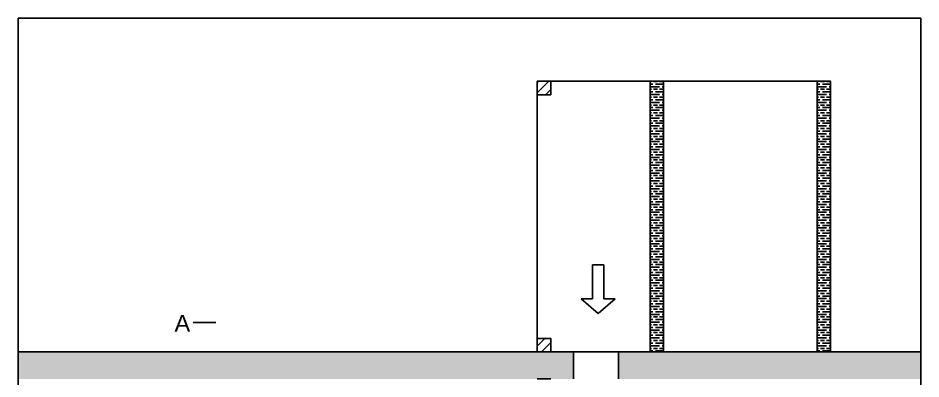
# Model space of a CAD drawing. Header units: centimetres. Extents: x -3096 to 17897, y -3131 to 15798.
# Drawn here: x -3096 to -1096, y 4040 to 4840 of the extents above; entities that cross this region are included whole.
import ezdxf

# ---------------------------------------------------------------- set-up
doc = ezdxf.new("R2010")
doc.units = ezdxf.units.CM
doc.styles.get("Standard").update_dxf_attribs({"font": 'arial.ttf'})

msp = doc.modelspace()

# ---------------------------------------------------------------- hatches: boundary and pattern name
at = {"transparency": 33554508}
h = msp.add_hatch(dxfattribs=at)
h.set_pattern_fill('ANSI31', color=256, scale=5)
h.set_pattern_definition([(45, (-5100.13, -478.695), (-11.22532, 11.22532), [])])
h.paths.add_polyline_path([(-1915.7, 4699.6), (-1945.7, 4699.6), (-1945.7, 4669.6), (-1915.7, 4669.6)])
h.paths.add_polyline_path([(-1915.7, 4129.6), (-1945.7, 4129.6), (-1945.7, 4099.6), (-1915.7, 4099.6)])
h = msp.add_hatch(dxfattribs=at)
h.set_pattern_fill('GOST_WOOD', color=256, scale=2.9, angle=-90)
h.set_pattern_definition([(0, (-8246.36, -1628.783), (-4e-15, -17.4), [29, -5.8]), (0, (-8252.16, -1634.583), (-4e-15, -17.4), [17.4, -4.35, 8.7, -4.35]), (0, (-8260.86, -1640.383), (-4e-15, -17.4), [29, -5.8])])
h.paths.add_polyline_path([(-1665.7, 4099.6), (-1695.7, 4099.6), (-1695.7, 4699.6), (-1665.7, 4699.6)])
h = msp.add_hatch(dxfattribs=at)
h.set_pattern_fill('GOST_WOOD', color=256, scale=2.9, angle=-90)
h.set_pattern_definition([(0, (-7876.36, -1628.783), (-4e-15, -17.4), [29, -5.8]), (0, (-7882.16, -1634.583), (-4e-15, -17.4), [17.4, -4.35, 8.7, -4.35]), (0, (-7890.86, -1640.383), (-4e-15, -17.4), [29, -5.8])])
h.paths.add_polyline_path([(-1295.7, 4099.6), (-1325.7, 4099.6), (-1325.7, 4699.6), (-1295.7, 4699.6)])
h = msp.add_hatch(dxfattribs=at)
h.set_pattern_fill('GOST_WOOD', color=256, scale=2.9)
h.set_pattern_definition([(90, (-5100.13, -478.695), (17.4, -1e-15), [29, -5.8]), (90, (-5094.33, -484.495), (17.4, -1e-15), [17.4, -4.35, 8.7, -4.35]), (90, (-5088.53, -493.195), (17.4, -1e-15), [29, -5.8])])
h.paths.add_polyline_path([(-3095.7, 4099.6), (-3095.7, 4039.6), (-2657.8, 4039.6), (-2657.8, 4099.6)])
h.paths.add_polyline_path([(-2657.8, 4099.6), (-2657.8, 4039.6), (-2245.7, 4039.6), (-2195.7, 4039.6), (-2095.7, 4039.6), (-1945.7, 4039.6), (-1865.7, 4039.6), (-1865.7, 4099.6)])
h.paths.add_polyline_path([(-1615.6, 4039.6), (-1615.6, 4099.6), (-1765.7, 4099.6), (-1765.7, 4039.6)])
h.paths.add_polyline_path([(-1095.7, 4039.6), (-1095.7, 4099.6), (-1615.6, 4099.6), (-1615.6, 4039.6)])

# ---------------------------------------------------------------- linework, layer by layer
for p, q in [((-3095.7, 2839.6), (-3095.7, 4839.6)), ((-3095.7, 4839.6), (-3095.7, 4039.6)), ((-3095.7, 4839.6), (-1095.7, 4839.6)), ((-1095.7, 4839.6), (-1095.7, 2839.6)), ((-1945.7, 4099.6), (-1945.7, 4699.6)), ((-1945.7, 4699.6), (-1645.7, 4699.6)), ((-1695.7, 4699.6), (-1665.7, 4699.6)), ((-1810.8, 4184.8), (-1848.3, 4217.4)), ((-1810.8, 4184.8), (-1773.3, 4217.4)), ((-2657.8, 4164.5), (-2707.8, 4164.5)), ((-3095.7, 4039.6), (-3095.7, 4099.6)), ((-3095.7, 4099.6), (-1095.7, 4099.6)), ((-1865.7, 4039.6), (-1865.7, 4099.6)), ((-1765.7, 4039.6), (-1765.7, 4099.6)), ((-1915.7, 4039.6), (-1945.7, 4039.6))]:
    msp.add_line(p, q)
for points in [[(-1945.7, 4699.6), (-1945.7, 4669.6), (-1915.7, 4669.6), (-1915.7, 4699.6), (-1945.7, 4699.6)], [(-1645.7, 4699.6), (-1645.7, 4699.6), (-1295.7, 4699.6), (-1295.7, 4099.6)], [(-1823.3, 4292.4), (-1823.3, 4217.4), (-1848.3, 4217.4)], [(-1823.3, 4292.4), (-1798.3, 4292.4), (-1798.3, 4217.4), (-1773.3, 4217.4)], [(-1945.7, 4129.6), (-1945.7, 4099.6), (-1915.7, 4099.6), (-1915.7, 4129.6), (-1945.7, 4129.6)]]:
    msp.add_lwpolyline(points)
for points in [[(-1665.7, 4699.6), (-1695.7, 4699.6), (-1695.7, 4099.6), (-1665.7, 4099.6)], [(-1295.7, 4699.6), (-1325.7, 4699.6), (-1325.7, 4099.6), (-1295.7, 4099.6)]]:
    msp.add_lwpolyline(points, close=True)

# ---------------------------------------------------------------- texts
at = {"insert": (-2749.2, 4181.7), "char_height": 37.5, "attachment_point": 1}
msp.add_mtext_dynamic_manual_height_columns('A', width=44.025, gutter_width=12.5, heights=[0], dxfattribs=at)

doc.saveas('drawing.dxf')
